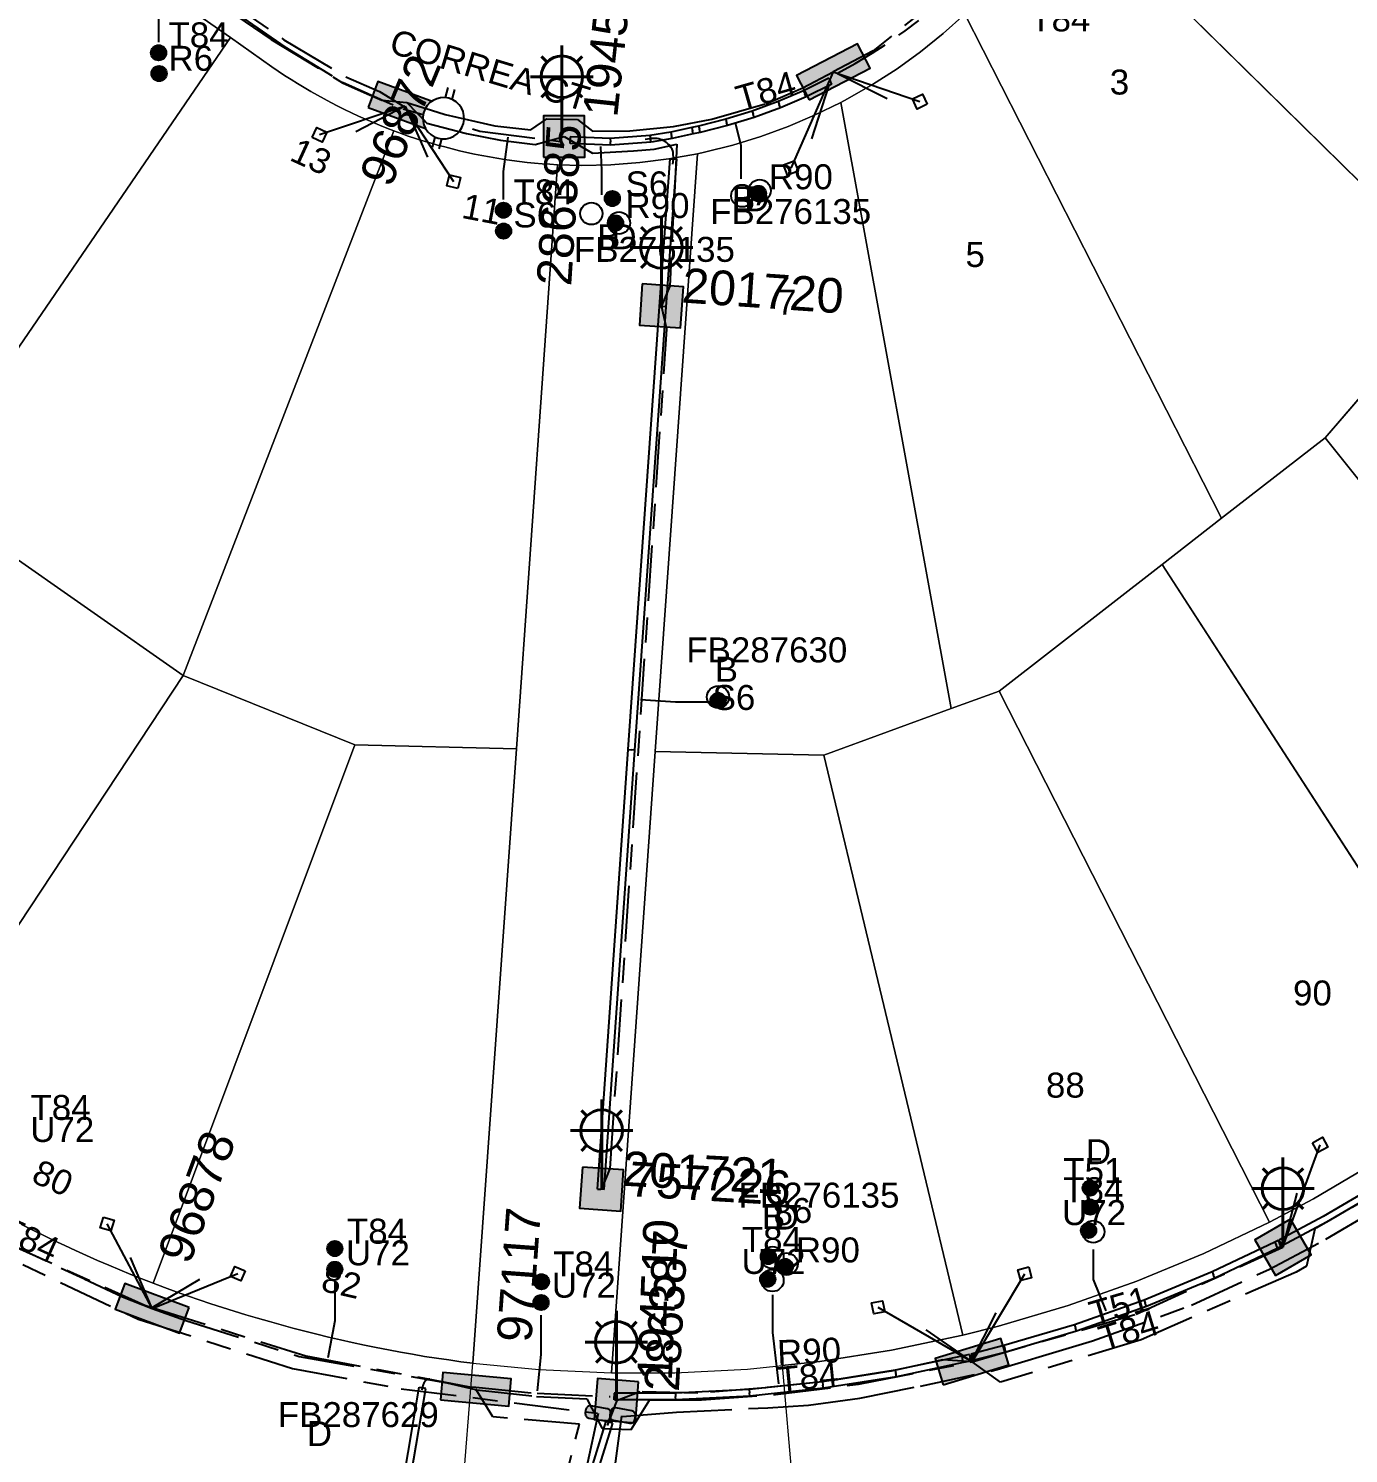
# Model space of a CAD drawing. Header units: metres. Extents: x 282960 to 285195, y 6134329 to 6136665.
# Drawn here: x 283462.8 to 283558, y 6135708.7 to 6135811.4 of the extents above; entities that cross this region are included whole.
import ezdxf
from ezdxf.enums import TextEntityAlignment as Align

# ---------------------------------------------------------------- set-up
doc = ezdxf.new("R2010")
doc.units = ezdxf.units.M
doc.linetypes.add('Cable Exist UG', pattern=[8.2, 4, -1.2, 1.8, -1.2])
doc.layers.get('0').update_dxf_attribs({"color": 6})
doc.layers.add('Cadastre Land Parcels_SP_EXT', color=9, linetype='Continuous', lineweight=5)
doc.layers.add('Cadastre Roads_SP_EXT', color=9, linetype='Continuous', lineweight=5)
for name, color, linetype in [('Duct_SP_EXT', 7, 'Continuous'), ('Equip_HV_EXT', 7, 'Continuous'), ('Equip_LV_EXT', 7, 'Continuous'), ('Equip_SP_SL_EXT', 7, 'Continuous'), ('Mains_HV_EXT', 7, 'Continuous'), ('Mains_LV_EXT', 7, 'Continuous'), ('Mains_LV_SL_EXT', 7, 'Continuous'), ('Mains_SL_EXT', 7, 'Continuous'), ('Services_SP_EXT', 7, 'Continuous'), ('SupportsUG_SP_LV_EXT', 7, 'Continuous'), ('SupportsUG_SP_LV_SL_EXT', 7, 'Continuous'), ('Trench_SP_EXT', 7, 'Continuous')]:
    doc.layers.add(name, color=color, linetype=linetype)
doc.styles.add('COLUMN_LABEL', font='arial.ttf')
doc.styles.add('iecARIAL', font='arial.ttf', dxfattribs={"height": 2})
doc.styles.add('POLE_LABEL', font='arial.ttf')
doc.styles.get("Standard").update_dxf_attribs({"font": 'arial.ttf'})

# ---------------------------------------------------------------- blocks, each defined once
blk = doc.blocks.new('COLUMN_EXT')
blk.add_hatch(color=256).paths.add_polyline_path([(-1.49, 1.48), (-1.49, -1.49), (1.48, -1.49), (1.48, 1.48)])
blk.add_lwpolyline([(-1.49, -1.49), (1.48, -1.49), (1.48, 1.48), (-1.49, 1.48)], close=True)
for tag, height, style, flags, p in [('ASSET_NUM', 2.5, 'COLUMN_LABEL', 8, (2, 2)), ('STRUCTURE_PLANT_NUMBER', 0.2, 'POLE_LABEL', 9, (1.81, 0.03)), ('STREET_CODE', 0.2, 'COLUMN_LABEL', 9, (1.81, -0.2))]:
    blk.add_attdef(tag, text='', height=height, dxfattribs=dict(style=style, flags=flags)).set_placement(p, align=Align.MIDDLE_LEFT)
at = {"flags": 9}
for tag, p in [('COLUMN_TYPE', (1.81, -0.4)), ('OWNED_BY', (1.81, -0.6)), ('STATE', (1.81, -0.8)), ('USAGE', (1.81, -1)), ('STREETNAME', (1.81, -1.6)), ('SUBURB', (1.81, -1.8)), ('LEGEND', (1.81, -1.2)), ('LOCATION', (1.81, -1.4)), ('NOTES', (1.81, -2))]:
    blk.add_attdef(tag, text='', height=0.2, dxfattribs=at).set_placement(p, align=Align.MIDDLE_LEFT)
at = {"flags": 1}
blk.add_attdef('Z', (1.81, -2.35), '', height=0.2, dxfattribs=at)
blk = doc.blocks.new('PILLAR_EXT')
blk.add_hatch(color=256).paths.add_polyline_path([(-2.475, 0.99), (-2.475, -0.99), (2.475, -0.99), (2.475, 0.99)])
blk.add_lwpolyline([(-2.475, -0.99), (2.475, -0.99), (2.475, 0.99), (-2.475, 0.99)], close=True)
at = {"style": 'iecARIAL', "flags": 8}
blk.add_attdef('ASSET_NUM', (1.5, 3.5), '', height=2.5, dxfattribs=at)
for tag, p, flags in [('OWNED_BY', (0, -0.2), 9), ('STATE', (0, -0.4), 9), ('SUPPORT_TYPE', (0, -0.6), 9), ('USAGE', (0, -0.8), 9), ('LEGEND', (0, -1), 9), ('LOCATION', (0, -1.2), 9), ('STREETNAME', (0, -1.8), 9), ('SUBURB', (0, -2), 1), ('NOTES', (0, -1.4), 9), ('PARENT', (0, -1.6), 9)]:
    blk.add_attdef(tag, p, '', height=0.2, dxfattribs=dict(flags=flags))
blk = doc.blocks.new('DUCT_EXT')
blk.add_circle((0, 0.8), 0.8)
at = {"flags": 1}
blk.add_attdef('Z', (0, 0), '', height=0.2, dxfattribs=at)
at = {"flags": 9}
for tag, p in [('DUCT_CODE', (0, 0)), ('XSECT_TYPE', (0, -0.2)), ('STATE', (0, -0.6)), ('FB_REFERENCE', (0, -0.4)), ('NOTES', (0, -0.8))]:
    blk.add_attdef(tag, text='', height=0.2, dxfattribs=at).set_placement(p, align=Align.MIDDLE_LEFT)
blk = doc.blocks.new('SL_LANTERN_EXT')
at = {"lineweight": 40}
for p, q in [((0, 1.97), (0, 6.47)), ((-1.46, 5.68), (-1.06, 5.28)), ((1.46, 5.68), (1.06, 5.28)), ((-2.25, 4.22), (2.25, 4.22)), ((-1.46, 2.76), (-1.06, 3.16)), ((1.46, 2.76), (1.06, 3.16)), ((0, 0), (0, 2.72))]:
    blk.add_line(p, q, dxfattribs=at)
blk.add_circle((0, 4.22), 1.5, dxfattribs=at)
at = {"style": 'iecARIAL', "flags": 8}
blk.add_attdef('ASSET_NUM', (1.5, 1.5), '', height=2.5, dxfattribs=at)
for tag, p, height, flags in [('CONSTRUCTED_VOLTAGE', (0.98, -0.65), 0.2, 9), ('CONTROL_TYPE', (0.98, -0.85), 0.2, 9), ('LANTERN_PURPOSE', (0.98, -1.05), 0.2, 9), ('LNUMBER', (2.18, -3.25), 2.5, 8), ('OPERATING_VOLTAGE', (0.98, -1.65), 0.2, 9), ('ORIENTATION', (0.98, -1.85), 0.2, 9), ('OWNED_BY', (0.98, -2.05), 0.2, 9), ('STATE', (0.98, -2.25), 0.2, 9), ('LANTERN_TYPE', (0.98, -1.25), 0.2, 9), ('NO_PHASES', (0.98, -1.45), 0.2, 9), ('USAGE', (0.98, -2.45), 0.2, 9), ('CEXIST', (0.98, -2.65), 0.2, 9), ('CNEW', (0.98, -2.85), 0.2, 9), ('CNUMBER', (0.98, -3.05), 0.2, 9), ('CREMOVE', (0.98, -3.25), 0.2, 9), ('CREPLACE', (0.98, -3.45), 0.2, 9), ('LKINGHEIGHT', (0.98, -3.65), 0.2, 9), ('LBRACKET', (0.98, -3.85), 0.2, 9), ('LBRACKETVOCAB', (0.98, -4.05), 0.2, 9), ('LCATEGORY', (0.98, -4.25), 0.2, 9), ('LCHARGE1', (0.98, -4.45), 0.2, 9), ('LCHARGE1PERCENT', (0.98, -4.65), 0.2, 9), ('LCHARGE2', (0.98, -4.85), 0.2, 9), ('LCHARGE2PERCENT', (0.98, -5.05), 0.2, 9), ('LCHARGE3', (0.98, -5.25), 0.2, 9), ('LCHARGE3PERCENT', (0.98, -5.45), 0.2, 9), ('LEXIST', (0.98, -5.65), 0.2, 9), ('LLAMP', (0.98, -5.85), 0.2, 9), ('LLAMPVOCAB', (0.98, -6.05), 0.2, 9), ('LMAST', (0.98, -6.25), 0.2, 9), ('LMASTVOCAB', (0.98, -6.45), 0.2, 9), ('LNEW', (0.98, -6.65), 0.2, 9), ('LANTNUMBER', (0.98, -6.85), 0.2, 9), ('LOUTREACH', (0.98, -7.25), 0.2, 9), ('LOUTREACHVOCAB', (0.98, -7.45), 0.2, 9), ('LRATECODE', (0.98, -7.65), 0.2, 9), ('LREMOVE', (0.98, -7.85), 0.2, 9), ('LREPLACE', (0.98, -8.05), 0.2, 9), ('LTYPE', (0.98, -8.25), 0.2, 9), ('STREETNAME', (0.98, -9.25), 0.2, 9), ('LTYPEVOCAB', (0.98, -8.45), 0.2, 9), ('LEGEND', (0.98, -8.65), 0.2, 9), ('LOCATION', (0.98, -8.85), 0.2, 9), ('NOTES', (0.98, -9.05), 0.2, 9), ('SUBURB', (0.98, -9.45), 0.2, 1)]:
    blk.add_attdef(tag, p, '', height=height, dxfattribs=dict(flags=flags))
blk = doc.blocks.new('CCP_EXT')
at = {"flags": 9}
for tag, p in [('STATE', (0, -1.8)), ('USAGE', (0, -1.2)), ('LEGEND', (0, -1.4)), ('LIFE_SUPPORT', (0, -1.6)), ('NOTES', (0, -2))]:
    blk.add_attdef(tag, text='', height=0.2, dxfattribs=at).set_placement(p, align=Align.MIDDLE_LEFT)
blk.add_wipeout([(0, 0.57), (0.57, 0), (0, -0.57), (-0.57, 0)])
blk.add_lwpolyline([(-0.57, 0), (0, 0.57), (0.57, 0), (0, -0.57), (-0.57, 0)])
at = {"flags": 1}
blk.add_attdef('Z', (0, 0), '', height=0.2, dxfattribs=at)
at = {"flags": 9}
for tag, p in [('CCP_TYPE', (0, 0)), ('CONSTRUCTED_VOLTAGE', (0, -0.2)), ('OPERATING_VOLTAGE', (0, -0.6)), ('ORIENTATION', (0, -0.8)), ('OWNED_BY', (0, -1)), ('NO_PHASES', (0, -0.4))]:
    blk.add_attdef(tag, text='', height=0.2, dxfattribs=at).set_placement(p, align=Align.MIDDLE_LEFT)
blk = doc.blocks.new('HV_STJ_EXT')
h = blk.add_hatch(color=256)
edge = h.paths.add_edge_path()
edge.add_ellipse((-0.59, 0.13), major_axis=(0.226, 0.226), ratio=1, start_angle=45, end_angle=135)
edge.add_line((-0.91, 0.13), (-0.91, -0.13))
edge.add_ellipse((-0.59, -0.13), major_axis=(0.226, 0.226), ratio=1, start_angle=135, end_angle=225)
edge.add_line((-0.59, -0.45), (0.59, -0.45))
edge.add_ellipse((0.59, -0.13), major_axis=(-0.226, 0.226), ratio=1, start_angle=135, end_angle=225)
edge.add_line((0.91, -0.13), (0.91, 0.13))
edge.add_ellipse((0.59, 0.13), major_axis=(-0.226, 0.226), ratio=1, start_angle=225, end_angle=315)
edge.add_line((0.59, 0.45), (-0.59, 0.45))
blk.add_lwpolyline([(-0.91, 0.13), (-0.91, -0.13, 0.414214), (-0.59, -0.45), (0.59, -0.45, 0.414214), (0.91, -0.13), (0.91, 0.13, 0.414214), (0.59, 0.45), (-0.59, 0.45, 0.414214)], format="xyb", close=True)
for tag, flags, p in [('ORIENTATION', 9, (1.5, 0)), ('Z', 1, (1.5, -0.8)), ('USAGE', 9, (1.5, -0.2)), ('LEGEND', 9, (1.5, -0.4)), ('NOTES', 9, (1.5, -0.6))]:
    blk.add_attdef(tag, text='', height=0.2, dxfattribs=dict(flags=flags)).set_placement(p, align=Align.MIDDLE_LEFT)
blk = doc.blocks.new('LV_UG_LINKS_OPEN_EXT')
for p, q in [((-0.25, 1.47), (-0.25, 2.22)), ((0.25, 1.47), (0.25, 2.22)), ((-0.25, -1.47), (-0.25, -2.22)), ((0.25, -1.47), (0.25, -2.22))]:
    blk.add_line(p, q)
at = {"flags": 9}
for tag, p in [('ACTUAL_STATUS', (0, 0)), ('CONSTRUCTED_VOLTAGE', (0, -0.2)), ('OPERATING_VOLTAGE', (0, -0.6)), ('ORIENTATION', (0, -0.8)), ('STATE', (0, -1)), ('NO_PHASES', (0, -0.4)), ('SWITCH_TYPE', (0, -1.2)), ('USAGE', (0, -1.4)), ('NOTES', (0, -1.6))]:
    blk.add_attdef(tag, text='', height=0.2, dxfattribs=at).set_placement(p, align=Align.MIDDLE_LEFT)
at = {"flags": 1}
blk.add_attdef('Z', (0, 0), '', height=0.2, dxfattribs=at)
blk.add_wipeout([(-0.25, 1.47), (-0.43, 1.43), (-0.61, 1.36), (-0.77, 1.28), (-0.93, 1.17), (-1.07, 1.05), (-1.19, 0.9), (-1.29, 0.75), (-1.38, 0.58), (-1.44, 0.4), (-1.48, 0.22), (-1.49, 0.03), (-1.49, -0.16), (-1.45, -0.34), (-1.4, -0.52), (-1.32, -0.69), (-1.23, -0.85), (-1.11, -1), (-0.98, -1.13), (-0.83, -1.24), (-0.66, -1.34), (-0.49, -1.41), (-0.31, -1.46), (-0.13, -1.49), (0.06, -1.49), (0.25, -1.47), (0.43, -1.43), (0.61, -1.36), (0.77, -1.28), (0.93, -1.17), (1.07, -1.05), (1.19, -0.9), (1.29, -0.75), (1.38, -0.58), (1.44, -0.4), (1.48, -0.22), (1.49, -0.03), (1.49, 0.16), (1.45, 0.34), (1.4, 0.52), (1.32, 0.69), (1.23, 0.85), (1.11, 1), (0.98, 1.13), (0.83, 1.24), (0.66, 1.34), (0.49, 1.41), (0.31, 1.46), (0.13, 1.49), (-0.06, 1.49)])
blk.add_lwpolyline([(0, -1.49, 1), (0, 1.49, 1)], format="xyb", close=True)
blk = doc.blocks.new('CABLE_LARGE_EXT')
h = blk.add_hatch(color=256)
edge = h.paths.add_edge_path()
edge.add_arc((0, 0.55), 0.55, 0, 360)
blk.add_circle((0, 0.55), 0.55)
at = {"flags": 1}
blk.add_attdef('Z', (0, 0), '', height=0.2, dxfattribs=at)
at = {"flags": 9}
for tag, p in [('COND_CODE', (0, 0)), ('STATE', (0, -0.4)), ('XSECT_SIZE', (0, -0.6)), ('FB_REFERENCE', (0, -0.2)), ('NOTES', (0, -0.8))]:
    blk.add_attdef(tag, text='', height=0.2, dxfattribs=at).set_placement(p, align=Align.MIDDLE_LEFT)

msp = doc.modelspace()

# ---------------------------------------------------------------- linework, layer by layer
at = {"layer": 'Cadastre Land Parcels_SP_EXT', "linetype": 'Continuous'}
for p, q in [((283537.42, 6135821.41), (283566.03, 6135793.27)), ((283566.03, 6135793.27), (283556.29, 6135781.95)), ((283556.29, 6135781.95), (283548.83, 6135776.15)), ((283582.84, 6135748.71), (283556.29, 6135781.95)), ((283556.29, 6135781.95), (283582.84, 6135748.71)), ((283548.83, 6135776.15), (283544.54, 6135772.81)), ((283544.54, 6135772.81), (283568.53, 6135735.77))]:
    msp.add_line(p, q, dxfattribs=at)
for points in [[(283566.03, 6135793.27), (283537.42, 6135821.41), (283536.32, 6135819.63), (283535.12, 6135817.91), (283533.84, 6135816.25), (283532.47, 6135814.67), (283531.02, 6135813.16), (283530.33, 6135812.48), (283548.83, 6135776.15), (283556.29, 6135781.95), (283566.03, 6135793.27)], [(283477.39, 6135810.79), (283463.93, 6135820.19), (283441.54, 6135787.47), (283447.06, 6135783.62), (283455.01, 6135778.07), (283477.39, 6135810.79)], [(283544.54, 6135772.81), (283548.83, 6135776.15), (283530.33, 6135812.48), (283528.77, 6135811.09), (283527.14, 6135809.77), (283525.44, 6135808.55), (283523.68, 6135807.41), (283521.86, 6135806.37), (283521.39, 6135806.12), (283529.35, 6135762.43), (283532.79, 6135763.68), (283544.54, 6135772.81)], [(283489.18, 6135804.07), (283488.66, 6135804.27), (283488.15, 6135804.47), (283487.64, 6135804.69), (283487.13, 6135804.91), (283486.62, 6135805.13), (283486.12, 6135805.37), (283485.62, 6135805.61), (283485.13, 6135805.85), (283484.64, 6135806.11), (283484.15, 6135806.37), (283483.67, 6135806.64), (283483.18, 6135806.91), (283482.71, 6135807.19), (283482.24, 6135807.48), (283481.77, 6135807.77), (283481.3, 6135808.07), (283480.84, 6135808.38), (283480.39, 6135808.69), (283477.39, 6135810.79), (283455.01, 6135778.07), (283460.65, 6135774.13), (283473.99, 6135764.82), (283489.18, 6135804.07)], [(283529.35, 6135762.43), (283521.39, 6135806.12), (283519.5, 6135805.2), (283517.58, 6135804.38), (283515.61, 6135803.66), (283513.61, 6135803.04), (283511.57, 6135802.54), (283511.05, 6135802.42), (283508.01, 6135759.33), (283520.16, 6135759.08), (283529.35, 6135762.43)], [(283500.96, 6135801.62), (283500.41, 6135801.66), (283499.87, 6135801.7), (283499.32, 6135801.74), (283498.77, 6135801.8), (283498.23, 6135801.86), (283497.68, 6135801.93), (283497.14, 6135802.01), (283496.6, 6135802.1), (283496.06, 6135802.19), (283495.52, 6135802.29), (283494.98, 6135802.4), (283494.44, 6135802.52), (283493.9, 6135802.64), (283493.37, 6135802.77), (283492.84, 6135802.91), (283492.31, 6135803.05), (283491.78, 6135803.2), (283491.26, 6135803.36), (283490.73, 6135803.53), (283490.21, 6135803.7), (283489.69, 6135803.88), (283489.18, 6135804.07), (283473.99, 6135764.82), (283486.36, 6135759.81), (283498, 6135759.54), (283500.96, 6135801.62)], [(283511.05, 6135802.42), (283508.99, 6135802.05), (283506.91, 6135801.78), (283504.82, 6135801.62), (283502.73, 6135801.58), (283500.96, 6135801.62), (283498, 6135759.54), (283494.87, 6135715.24), (283499.62, 6135714.78), (283504.85, 6135714.54), (283508.01, 6135759.33), (283511.05, 6135802.42)], [(283511.05, 6135802.42), (283508.99, 6135802.05), (283506.91, 6135801.78), (283504.82, 6135801.62), (283502.73, 6135801.58), (283500.96, 6135801.62), (283498, 6135759.54), (283494.87, 6135715.24), (283499.62, 6135714.78), (283504.85, 6135714.54), (283508.01, 6135759.33), (283511.05, 6135802.42)], [(283511.05, 6135802.42), (283508.99, 6135802.05), (283506.91, 6135801.78), (283504.82, 6135801.62), (283502.73, 6135801.58), (283500.96, 6135801.62), (283498, 6135759.54), (283494.87, 6135715.24), (283499.62, 6135714.78), (283504.85, 6135714.54), (283508.01, 6135759.33), (283511.05, 6135802.42)], [(283473.99, 6135764.82), (283460.65, 6135774.13), (283438.04, 6135741.06), (283450.6, 6135732.29), (283451.25, 6135731.84), (283451.9, 6135731.4), (283473.99, 6135764.82)], [(283568.53, 6135735.77), (283544.54, 6135772.81), (283532.79, 6135763.68), (283552.28, 6135725.41), (283555.45, 6135727.1), (283559.96, 6135729.76), (283564.32, 6135732.65), (283568.53, 6135735.77)], [(283552.28, 6135725.41), (283532.79, 6135763.68), (283529.35, 6135762.43), (283520.16, 6135759.08), (283530.17, 6135717.26), (283532.75, 6135717.92), (283537.77, 6135719.4), (283542.71, 6135721.15), (283547.55, 6135723.16), (283552.28, 6135725.41)], [(283498, 6135759.54), (283486.36, 6135759.81), (283471.83, 6135721.02), (283472.65, 6135720.7), (283473.48, 6135720.4), (283474.31, 6135720.1), (283475.14, 6135719.82), (283475.98, 6135719.53), (283476.82, 6135719.26), (283477.66, 6135718.99), (283478.5, 6135718.73), (283479.35, 6135718.48), (283480.2, 6135718.24), (283481.05, 6135718), (283481.9, 6135717.77), (283482.75, 6135717.55), (283483.61, 6135717.33), (283484.46, 6135717.13), (283485.32, 6135716.93), (283486.18, 6135716.74), (283487.05, 6135716.55), (283487.91, 6135716.37), (283488.78, 6135716.21), (283489.64, 6135716.04), (283490.51, 6135715.89), (283491.38, 6135715.74), (283492.25, 6135715.61), (283493.13, 6135715.48), (283494, 6135715.35), (283494.87, 6135715.24), (283498, 6135759.54)], [(283520.16, 6135759.08), (283508.01, 6135759.33), (283504.85, 6135714.54), (283509.43, 6135714.55), (283514.66, 6135714.82), (283517.16, 6135715.08), (283519.87, 6135715.36), (283525.05, 6135716.18), (283530.17, 6135717.26), (283520.16, 6135759.08)]]:
    msp.add_lwpolyline(points, close=True, dxfattribs=at)
msp.add_lwpolyline([(283462.34, 6135725.25), (283463.11, 6135724.86), (283463.89, 6135724.47), (283464.67, 6135724.1), (283465.45, 6135723.73), (283466.24, 6135723.36), (283467.03, 6135723.01), (283467.82, 6135722.66), (283468.62, 6135722.32), (283469.42, 6135721.98), (283470.22, 6135721.65), (283471.02, 6135721.33), (283471.83, 6135721.02), (283486.36, 6135759.81), (283486.36, 6135759.81), (283473.99, 6135764.82), (283451.9, 6135731.4)], dxfattribs=at)
at = {"layer": 'Cadastre Roads_SP_EXT', "linetype": 'Continuous'}
for p, q in [((283559.96, 6135729.76), (283555.45, 6135727.1)), ((283555.45, 6135727.1), (283552.28, 6135725.41)), ((283552.28, 6135725.41), (283547.55, 6135723.16)), ((283547.55, 6135723.16), (283542.71, 6135721.15)), ((283542.71, 6135721.15), (283537.77, 6135719.4)), ((283537.77, 6135719.4), (283532.75, 6135717.92)), ((283532.75, 6135717.92), (283530.17, 6135717.26)), ((283530.17, 6135717.26), (283525.05, 6135716.18)), ((283525.05, 6135716.18), (283519.87, 6135715.36)), ((283519.87, 6135715.36), (283517.16, 6135715.08)), ((283517.16, 6135715.08), (283518.01, 6135705.1))]:
    msp.add_line(p, q, dxfattribs=at)
at = {"layer": 'Duct_SP_EXT'}
for p, q in [((283520.53, 6135807.86), (283518.7, 6135806.96)), ((283520.74, 6135807.43), (283518.9, 6135806.52)), ((283520.53, 6135807.86), (283520.64, 6135807.64)), ((283520.74, 6135807.43), (283520.64, 6135807.64)), ((283516.86, 6135806.18), (283514.99, 6135805.5)), ((283518.7, 6135806.96), (283516.86, 6135806.18)), ((283516.86, 6135806.18), (283516.95, 6135805.96)), ((283518.9, 6135806.52), (283517.04, 6135805.74)), ((283518.7, 6135806.96), (283518.8, 6135806.74)), ((283518.9, 6135806.52), (283518.8, 6135806.74)), ((283514.99, 6135805.5), (283513.09, 6135804.91)), ((283514.99, 6135805.5), (283515.07, 6135805.27)), ((283515.14, 6135805.04), (283515.07, 6135805.27)), ((283517.04, 6135805.74), (283515.14, 6135805.04)), ((283517.04, 6135805.74), (283516.95, 6135805.96)), ((283510.64, 6135804.32), (283509.14, 6135803.98)), ((283511.13, 6135804.42), (283510.64, 6135804.32)), ((283510.64, 6135804.32), (283510.64, 6135804.32)), ((283510.64, 6135804.32), (283510.69, 6135804.08)), ((283510.64, 6135804.32), (283510.69, 6135804.08)), ((283513.09, 6135804.91), (283511.13, 6135804.42)), ((283511.13, 6135804.42), (283511.19, 6135804.19)), ((283511.24, 6135803.96), (283511.19, 6135804.19)), ((283513.21, 6135804.45), (283511.24, 6135803.96)), ((283513.09, 6135804.91), (283513.15, 6135804.68)), ((283513.21, 6135804.45), (283513.15, 6135804.68)), ((283515.14, 6135805.04), (283513.21, 6135804.45)), ((283501.87, 6135803.17), (283501.88, 6135803.41)), ((283504.78, 6135803.05), (283501.87, 6135803.17)), ((283501.89, 6135803.65), (283501.88, 6135803.41)), ((283504.77, 6135803.53), (283501.89, 6135803.65)), ((283507.65, 6135803.74), (283504.77, 6135803.53)), ((283504.77, 6135803.53), (283504.78, 6135803.29)), ((283504.78, 6135803.05), (283504.78, 6135803.29)), ((283507.69, 6135803.26), (283504.78, 6135803.05)), ((283509.14, 6135803.98), (283507.63, 6135803.73)), ((283507.63, 6135803.73), (283507.67, 6135803.5)), ((283507.65, 6135803.74), (283507.67, 6135803.5)), ((283507.71, 6135803.26), (283507.67, 6135803.5)), ((283507.69, 6135803.26), (283507.67, 6135803.5)), ((283509.23, 6135803.51), (283507.71, 6135803.26)), ((283509.14, 6135803.98), (283509.19, 6135803.74)), ((283509.23, 6135803.51), (283509.19, 6135803.74)), ((283510.74, 6135803.85), (283509.23, 6135803.51)), ((283510.74, 6135803.85), (283510.69, 6135804.08)), ((283510.74, 6135803.85), (283510.69, 6135804.08)), ((283511.24, 6135803.96), (283510.74, 6135803.85)), ((283510.74, 6135803.85), (283510.74, 6135803.85)), ((283508.33, 6135791.42), (283509.08, 6135802.05)), ((283509.08, 6135802.05), (283509.32, 6135802.03)), ((283508.81, 6135791.39), (283509.56, 6135802.02)), ((283509.56, 6135802.02), (283509.32, 6135802.03)), ((283506.07, 6135759.47), (283508.33, 6135791.42)), ((283506.55, 6135759.43), (283508.81, 6135791.39)), ((283508.33, 6135791.42), (283508.57, 6135791.4)), ((283508.33, 6135791.42), (283508.57, 6135791.4)), ((283508.81, 6135791.39), (283508.57, 6135791.4)), ((283508.81, 6135791.39), (283508.57, 6135791.4)), ((283503.84, 6135727.8), (283506.07, 6135759.47)), ((283504.32, 6135727.77), (283506.55, 6135759.43)), ((283506.07, 6135759.47), (283506.31, 6135759.45)), ((283506.55, 6135759.43), (283506.31, 6135759.45)), ((283560.73, 6135728.52), (283556.16, 6135725.82)), ((283560.99, 6135728.11), (283556.4, 6135725.4)), ((283503.84, 6135727.8), (283504.08, 6135727.78)), ((283504.32, 6135727.77), (283504.08, 6135727.78)), ((283556.16, 6135725.82), (283552.96, 6135724.12)), ((283556.4, 6135725.4), (283553.19, 6135723.7)), ((283552.91, 6135724.09), (283552.66, 6135723.98)), ((283552.91, 6135724.09), (283553.01, 6135723.88)), ((283552.66, 6135723.98), (283548.15, 6135721.82)), ((283552.87, 6135723.54), (283548.34, 6135721.38)), ((283552.66, 6135723.98), (283552.77, 6135723.76)), ((283552.87, 6135723.54), (283552.77, 6135723.76)), ((283553.12, 6135723.66), (283552.87, 6135723.54)), ((283553.12, 6135723.66), (283553.01, 6135723.88)), ((283548.15, 6135721.82), (283543.24, 6135719.79)), ((283548.34, 6135721.38), (283543.41, 6135719.34)), ((283548.15, 6135721.82), (283548.24, 6135721.6)), ((283548.34, 6135721.38), (283548.24, 6135721.6)), ((283543.24, 6135719.79), (283538.23, 6135718.02)), ((283543.41, 6135719.34), (283538.37, 6135717.56)), ((283543.24, 6135719.79), (283543.32, 6135719.57)), ((283543.41, 6135719.34), (283543.32, 6135719.57)), ((283538.23, 6135718.02), (283533.14, 6135716.51)), ((283538.23, 6135718.02), (283538.3, 6135717.79)), ((283538.37, 6135717.56), (283533.27, 6135716.05)), ((283538.37, 6135717.56), (283538.3, 6135717.79)), ((283530.66, 6135715.87), (283530.1, 6135715.76)), ((283530.66, 6135715.87), (283530.71, 6135715.64)), ((283530.86, 6135715.93), (283530.76, 6135715.9)), ((283530.76, 6135715.9), (283530.81, 6135715.67)), ((283533.14, 6135716.51), (283530.86, 6135715.93)), ((283530.86, 6135715.93), (283530.92, 6135715.7)), ((283533.27, 6135716.05), (283530.97, 6135715.47)), ((283533.14, 6135716.51), (283533.2, 6135716.28)), ((283533.27, 6135716.05), (283533.2, 6135716.28)), ((283525.31, 6135714.74), (283520.06, 6135713.91)), ((283530.1, 6135715.76), (283525.31, 6135714.74)), ((283525.31, 6135714.74), (283525.36, 6135714.5)), ((283530.2, 6135715.29), (283525.4, 6135714.27)), ((283530.1, 6135715.76), (283530.15, 6135715.52)), ((283530.2, 6135715.29), (283530.15, 6135715.52)), ((283530.76, 6135715.4), (283530.2, 6135715.29)), ((283530.76, 6135715.4), (283530.71, 6135715.64)), ((283530.87, 6135715.44), (283530.81, 6135715.67)), ((283530.97, 6135715.47), (283530.87, 6135715.44)), ((283530.97, 6135715.47), (283530.92, 6135715.7)), ((283520.06, 6135713.91), (283514.78, 6135713.36)), ((283520.06, 6135713.91), (283520.1, 6135713.67)), ((283525.4, 6135714.27), (283520.13, 6135713.44)), ((283525.4, 6135714.27), (283525.36, 6135714.5)), ((283488.44, 6135698.5), (283491, 6135713.51)), ((283488.92, 6135698.42), (283491.47, 6135713.43)), ((283491, 6135713.51), (283491.23, 6135713.47)), ((283491.47, 6135713.43), (283491.23, 6135713.47)), ((283509.47, 6135713.09), (283505.06, 6135713.08)), ((283505.06, 6135713.08), (283505.06, 6135712.84)), ((283505.06, 6135712.6), (283505.06, 6135712.84)), ((283514.78, 6135713.36), (283509.47, 6135713.09)), ((283509.47, 6135713.09), (283509.48, 6135712.85)), ((283509.49, 6135712.61), (283509.48, 6135712.85)), ((283514.82, 6135712.88), (283509.49, 6135712.61)), ((283514.78, 6135713.36), (283514.8, 6135713.12)), ((283514.82, 6135712.88), (283514.8, 6135713.12)), ((283520.13, 6135713.44), (283514.82, 6135712.88)), ((283520.13, 6135713.44), (283520.1, 6135713.67)), ((283509.49, 6135712.61), (283505.06, 6135712.6)), ((283504.46, 6135711.07), (283498.37, 6135691.59)), ((283504.92, 6135710.92), (283498.85, 6135691.52)), ((283504.46, 6135711.07), (283504.69, 6135710.99)), ((283504.92, 6135710.92), (283504.69, 6135710.99))]:
    msp.add_line(p, q, dxfattribs=at)
at = {"layer": 'Duct_SP_EXT', "linetype": 'Continuous'}
msp.add_line((283553.19, 6135723.7), (283552.96, 6135724.12), dxfattribs=at)
at = {"layer": 'Duct_SP_EXT'}
for points in [[(283472.24, 6135810.46), (283472.24, 6135812.61), (283473.95, 6135815.06)], [(283514.2, 6135800.61), (283514.2, 6135803.02), (283513.84, 6135804.43), (283513.81, 6135804.57)], [(283497.08, 6135799.13), (283497.08, 6135801.14), (283497.41, 6135803.61)], [(283504.16, 6135799.45), (283504.16, 6135801.22), (283504.09, 6135802.95)], [(283511.94, 6135762.9), (283509.48, 6135762.9), (283506.96, 6135763.07)], [(283539.58, 6135723.44), (283539.58, 6135721.27), (283540.49, 6135719.01)], [(283484.92, 6135721.09), (283484.92, 6135718.31), (283484.42, 6135715.64)], [(283516.47, 6135720.17), (283516.47, 6135717.46), (283516.9, 6135713.77)], [(283499.76, 6135718.71), (283499.76, 6135715.88), (283499.5, 6135713.26)]]:
    msp.add_lwpolyline(points, dxfattribs=at)
at = {"layer": 'Mains_HV_EXT', "linetype": 'Cable Exist UG'}
for p, q in [((283556.34, 6135724.18), (283563.36, 6135728.32)), ((283552.29, 6135722.03), (283556.34, 6135724.18)), ((283546.65, 6135719.42), (283552.29, 6135722.03)), ((283539.53, 6135716.85), (283546.65, 6135719.42)), ((283536.17, 6135715.85), (283539.53, 6135716.85)), ((283532.66, 6135714.78), (283536.17, 6135715.85)), ((283527.12, 6135713.6), (283532.66, 6135714.78)), ((283519.06, 6135712.23), (283522.76, 6135712.73)), ((283522.76, 6135712.73), (283527.12, 6135713.6)), ((283505.65, 6135711.4), (283509.54, 6135711.72)), ((283509.54, 6135711.72), (283516.13, 6135712.04)), ((283516.13, 6135712.04), (283519.06, 6135712.23))]:
    msp.add_line(p, q, dxfattribs=at)
for points in [[(283505.59, 6135711.45), (283503.89, 6135699.08), (283503.29, 6135671.89), (283511.5, 6135672.08), (283507.72, 6135631.07), (283489.47, 6135632.75), (283481.14, 6135633.69), (283473.01, 6135635.16), (283459.37, 6135638.65), (283447.21, 6135642.51), (283436.24, 6135647.08), (283427.1, 6135651.36), (283416.6, 6135657.02), (283408.3, 6135662.41), (283412.72, 6135668.73), (283414.3, 6135668.41)], [(283503.89, 6135711.63), (283500.88, 6135697.52), (283500.48, 6135669.22), (283509.19, 6135669.24), (283505.88, 6135633.25), (283489.43, 6135634.67), (283481.69, 6135635.62), (283473.04, 6135637.21), (283460.77, 6135640.38), (283448.42, 6135644.48), (283437.99, 6135648.61), (283428, 6135653.15), (283418.07, 6135658.61), (283411.92, 6135662.56), (283415.1, 6135666.84), (283414.4, 6135668.27)]]:
    msp.add_lwpolyline(points, dxfattribs=at)
at = {"layer": 'Mains_LV_EXT', "linetype": 'Cable Exist UG'}
for p, q in [((283561.72, 6135728.46), (283555.54, 6135724.92)), ((283555.54, 6135724.92), (283554.94, 6135722.24)), ((283554.94, 6135722.24), (283554.21, 6135721.81)), ((283554.21, 6135721.81), (283543.04, 6135716.94)), ((283543.04, 6135716.94), (283532.9, 6135713.87)), ((283532.9, 6135713.87), (283530.85, 6135715.35))]:
    msp.add_line(p, q, dxfattribs=at)
for points in [[(283549, 6135835.74), (283546.63, 6135836.6), (283541.49, 6135833.35), (283536.65, 6135827.78), (283534.6, 6135824.31), (283535.03, 6135821.2), (283529.11, 6135814.15), (283523.72, 6135809.85), (283520.84, 6135808.33)], [(283464.91, 6135821.96), (283476.82, 6135813.71), (283481.25, 6135810.64), (283485.71, 6135807.97), (283488.14, 6135806.92), (283489.93, 6135805.81)], [(283471.76, 6135719.2), (283474.17, 6135718.32), (283482.36, 6135715.74), (283492.98, 6135713.83), (283495.05, 6135713.35)], [(283495.05, 6135713.35), (283495.13, 6135713.33), (283499.46, 6135712.85), (283503.08, 6135712.68), (283504.18, 6135710.55), (283506.28, 6135710.46), (283507.6, 6135712.58), (283511.34, 6135712.6), (283516.68, 6135712.99), (283522.67, 6135713.73), (283530.85, 6135715.35)], [(283473.34, 6135638.53), (283477.86, 6135637.53), (283482.99, 6135636.58), (283486.67, 6135636.09), (283488.04, 6135634.77), (283489.91, 6135634.68), (283491.44, 6135635.66), (283509.01, 6135634.35), (283512.13, 6135667.99), (283498.24, 6135668.16), (283498.57, 6135672.6), (283500.03, 6135673.94), (283500.15, 6135676.01), (283499.06, 6135677.96), (283498.95, 6135696.79), (283502.55, 6135710.84), (283496.31, 6135711.37), (283495.08, 6135713.37)]]:
    msp.add_lwpolyline(points, dxfattribs=at)
at = {"layer": 'Mains_LV_SL_EXT', "linetype": 'Cable Exist UG'}
msp.add_lwpolyline([(283530.85, 6135715.35), (283528.75, 6135715.49), (283525.02, 6135714.66), (283520.06, 6135713.9), (283515.98, 6135713.48), (283511.07, 6135713.08), (283506.93, 6135713.18), (283505.21, 6135712.54)], dxfattribs=at)
at = {"layer": 'Mains_SL_EXT', "linetype": 'Cable Exist UG'}
for points in [[(283464.91, 6135821.96), (283465.84, 6135820.72), (283477.18, 6135812.79), (283480.32, 6135810.66), (283485.47, 6135807.53), (283487.26, 6135806.75), (283488.3, 6135806.29), (283490.11, 6135806.12)], [(283501.45, 6135803.67), (283503.49, 6135802.47), (283506.45, 6135802.64), (283507.93, 6135802.76), (283509.56, 6135803.12), (283509.06, 6135792.88), (283508.46, 6135791.45)], [(283504.15, 6135727.79), (283504.76, 6135729.29), (283508.85, 6135789.78), (283508.46, 6135791.45)]]:
    msp.add_lwpolyline(points, dxfattribs=at)
at = {"layer": 'Trench_SP_EXT', "linetype": 'Cable Exist UG'}
for points in [[(283521.15, 6135808.22, 0.147315), (283537.23, 6135824.14)], [(283509.29, 6135801.67), (283509.32, 6135802.03), (283509.31, 6135802.5), (283509.31, 6135802.5, 0.380043), (283507.77, 6135803.51), (283507.77, 6135803.51), (283507.28, 6135803.45)], [(283491.21, 6135713.32), (283491.29, 6135713.67), (283491.29, 6135713.67, -0.378213), (283491.76, 6135714.09)]]:
    msp.add_lwpolyline(points, format="xyb", dxfattribs=at)
for points in [[(283464.67, 6135821.74), (283464.9, 6135821.58), (283478.36, 6135812.18), (283481.32, 6135810.12), (283485.47, 6135807.59), (283489.87, 6135805.62)], [(283519.3, 6135803.49), (283520.84, 6135808.33)], [(283524.73, 6135806.39), (283520.84, 6135808.33)], [(283489.99, 6135805.84), (283485.97, 6135803.75)], [(283489.84, 6135805.65), (283495.36, 6135804.06), (283501.18, 6135803.31)], [(283489.99, 6135805.84), (283491.78, 6135801.74)], [(283553.27, 6135723.63), (283554.39, 6135727.98)], [(283471.76, 6135719.2), (283469.95, 6135723.42)], [(283471.76, 6135719.26), (283475.43, 6135721.45)], [(283471.76, 6135719.26), (283482.82, 6135715.77), (283494.63, 6135713.55), (283495.09, 6135713.51)], [(283530.77, 6135715.32), (283532.79, 6135719.29)], [(283530.82, 6135715.38), (283527.03, 6135718.01)], [(283495.09, 6135713.51), (283499.49, 6135713.08), (283504.77, 6135712.84)], [(283504.57, 6135710.75), (283505.29, 6135712.62)]]:
    msp.add_lwpolyline(points, dxfattribs=at)

# ---------------------------------------------------------------- block references
at = {"layer": 'Duct_SP_EXT'}
for name, p in [('CABLE_LARGE_EXT', (283472.22, 6135809.15)), ('CABLE_LARGE_EXT', (283472.25, 6135807.65)), ('DUCT_EXT', (283514.28, 6135798.59)), ('DUCT_EXT', (283515.54, 6135798.96)), ('CABLE_LARGE_EXT', (283515.45, 6135799.02)), ('CABLE_LARGE_EXT', (283504.92, 6135798.64)), ('CABLE_LARGE_EXT', (283497.07, 6135797.8)), ('DUCT_EXT', (283503.41, 6135797.31)), ('CABLE_LARGE_EXT', (283497.08, 6135796.3)), ('DUCT_EXT', (283512.54, 6135762.47)), ('CABLE_LARGE_EXT', (283512.54, 6135762.47)), ('CABLE_LARGE_EXT', (283539.36, 6135727.32)), ('CABLE_LARGE_EXT', (283539.36, 6135725.95)), ('CABLE_LARGE_EXT', (283539.24, 6135724.26)), ('DUCT_EXT', (283539.58, 6135723.92)), ('CABLE_LARGE_EXT', (283484.92, 6135722.96)), ('CABLE_LARGE_EXT', (283516.16, 6135722.38)), ('DUCT_EXT', (283516.46, 6135722.06)), ('DUCT_EXT', (283517.48, 6135721.6)), ('CABLE_LARGE_EXT', (283484.92, 6135721.46)), ('DUCT_EXT', (283516.46, 6135720.41)), ('CABLE_LARGE_EXT', (283517.38, 6135721.67)), ('CABLE_LARGE_EXT', (283499.81, 6135720.57)), ('CABLE_LARGE_EXT', (283516.12, 6135720.75)), ('CABLE_LARGE_EXT', (283499.78, 6135719.07))]:
    msp.add_blockref(name, p, dxfattribs=at)
at = {"layer": 'Duct_SP_EXT', "rotation": 269.9651893452494}
for name in ['DUCT_EXT', 'CABLE_LARGE_EXT']:
    msp.add_blockref(name, (283504.6, 6135797.43), dxfattribs=at)
at = {"layer": 'Equip_HV_EXT', "rotation": 349.5794646864492}
for p in [(283503.89, 6135711.63), (283505.66, 6135711.47)]:
    msp.add_blockref('HV_STJ_EXT', p, dxfattribs=at)
at = {"layer": 'Equip_SP_SL_EXT'}
ref = msp.add_blockref('SL_LANTERN_EXT', (283501.28, 6135803.75), dxfattribs=at)
ref.add_attrib('ASSET_NUM', '194508', dxfattribs={"layer": '0', "height": 2.5, "rotation": 83.8829, "style": 'iecARIAL'}).set_placement((283502.78, 6135805.25), align=Align.TOP_LEFT)
ref = msp.add_blockref('SL_LANTERN_EXT', (283508.46, 6135791.45), dxfattribs=at)
ref.add_attrib('ASSET_NUM', '201720', dxfattribs={"layer": '0', "height": 2.5, "rotation": 356.0671, "style": 'iecARIAL'}).set_placement((283509.96, 6135792.95), align=Align.MIDDLE_LEFT)
ref = msp.add_blockref('SL_LANTERN_EXT', (283504.15, 6135727.79), dxfattribs=at)
ref.add_attrib('ASSET_NUM', '201721', dxfattribs={"layer": '0', "height": 2.5, "rotation": 357.0263, "style": 'iecARIAL'}).set_placement((283505.65, 6135729.29), align=Align.MIDDLE_LEFT)
msp.add_blockref('SL_LANTERN_EXT', (283553.25, 6135723.61), dxfattribs=at)
ref = msp.add_blockref('SL_LANTERN_EXT', (283505.21, 6135712.54), dxfattribs=at)
ref.add_attrib('ASSET_NUM', '194510', dxfattribs={"layer": '0', "height": 2.5, "rotation": 87.7245, "style": 'iecARIAL'}).set_placement((283506.71, 6135714.04), align=Align.TOP_LEFT)
at = {"layer": 'SupportsUG_SP_LV_EXT'}
for p, rotation in [((283520.84, 6135808.33), 27.54079727493318), ((283530.85, 6135715.35), 17.00361372060349)]:
    msp.add_blockref('PILLAR_EXT', p, dxfattribs=dict(at, rotation=rotation))
ref = msp.add_blockref('PILLAR_EXT', (283489.99, 6135805.84), dxfattribs=dict(at, rotation=339.7893381115315))
ref.add_attrib('ASSET_NUM', '96872', dxfattribs={"layer": '0', "height": 2.5, "rotation": 67.5431, "style": 'iecARIAL'}).set_placement((283491.49, 6135809.34), align=Align.MIDDLE_RIGHT)
ref = msp.add_blockref('PILLAR_EXT', (283471.76, 6135719.2), dxfattribs=dict(at, rotation=159.3255751378641))
ref.add_attrib('ASSET_NUM', '96878', dxfattribs={"layer": '0', "height": 2.5, "rotation": 69.5291, "style": 'iecARIAL'}).set_placement((283473.26, 6135722.7), align=Align.MIDDLE_LEFT)
ref = msp.add_blockref('PILLAR_EXT', (283495.08, 6135713.37), dxfattribs=dict(at, rotation=354.6447946628693))
ref.add_attrib('ASSET_NUM', '97117', dxfattribs={"layer": '0', "height": 2.5, "rotation": 85.8296, "style": 'iecARIAL'}).set_placement((283496.58, 6135716.87), align=Align.TOP_LEFT)
at = {"layer": 'SupportsUG_SP_LV_SL_EXT'}
ref = msp.add_blockref('COLUMN_EXT', (283501.45, 6135803.67), dxfattribs=dict(at, rotation=0.2558239844879748))
ref.add_attrib('ASSET_NUM', '286385', dxfattribs={"layer": '0', "height": 2.5, "rotation": 86.302, "style": 'COLUMN_LABEL'}).set_placement((283503.45, 6135804.42), align=Align.BOTTOM_RIGHT)
for p, rotation in [((283508.46, 6135791.45), 266.0875271799046), ((283553.25, 6135723.61), 30.05244759118505)]:
    msp.add_blockref('COLUMN_EXT', p, dxfattribs=dict(at, rotation=rotation))
ref = msp.add_blockref('COLUMN_EXT', (283504.15, 6135727.79), dxfattribs=dict(at, rotation=266.1476632453134))
ref.add_attrib('ASSET_NUM', '757226', dxfattribs={"layer": '0', "height": 2.5, "rotation": 356.5891, "style": 'COLUMN_LABEL'}).set_placement((283506.15, 6135728.54), align=Align.MIDDLE_LEFT)
ref = msp.add_blockref('COLUMN_EXT', (283505.21, 6135712.54), dxfattribs=dict(at, rotation=175.5839426028896))
ref.add_attrib('ASSET_NUM', '286387', dxfattribs={"layer": '0', "height": 2.5, "rotation": 86.7133, "style": 'COLUMN_LABEL'}).set_placement((283507.21, 6135713.29), align=Align.TOP_LEFT)

# ---------------------------------------------------------------- texts
at = {"layer": 'Cadastre Land Parcels_SP_EXT'}
for s, p in [('3', (283540.77, 6135806.69)), ('5', (283530.37, 6135794.26)), ('7', (283516.78, 6135790.82)), ('90', (283553.98, 6135741.03)), ('88', (283536.17, 6135734.39))]:
    msp.add_text(s, height=1.8, dxfattribs=at).set_placement(p)
for s, rotation, p in [('13', 335.3733, (283481.57, 6135801.99)), ('11', 349.1521, (283493.98, 6135797.81)), ('80', 335.5688, (283462.95, 6135728.36)), ('86', 6.15, (283516.6, 6135725.13)), ('82', 347.1886, (283483.84, 6135720.48))]:
    msp.add_text(s, height=1.8, rotation=rotation, dxfattribs=at).set_placement(p)
at = {"layer": 'Cadastre Roads_SP_EXT'}
msp.add_text('CORREA CT', height=1.8, rotation=343.2203, dxfattribs=at).set_placement((283488.74, 6135809.73))
at = {"layer": 'Duct_SP_EXT'}
for s, p in [('T84', (283535.04, 6135811.24)), ('T84', (283472.93, 6135810.09)), ('R6', (283472.93, 6135808.4)), ('S6', (283505.87, 6135799.35)), ('T84', (283497.79, 6135798.77)), ('B', (283513.54, 6135798.28)), ('D', (283514.41, 6135798.27)), ('R90', (283505.87, 6135797.79)), ('FB276135', (283511.97, 6135797.36)), ('S6', (283497.79, 6135797.11)), ('B', (283503.82, 6135795.53)), ('D', (283504.85, 6135795.54)), ('FB276135', (283502.15, 6135794.63)), ('FB287630', (283510.25, 6135765.76)), ('B', (283512.3, 6135764.36)), ('S6', (283512.15, 6135762.33)), ('T84', (283462.98, 6135732.78)), ('U72', (283462.97, 6135731.19)), ('D', (283539.05, 6135729.59)), ('T51', (283537.42, 6135728.23)), ('FB276135', (283514.01, 6135726.46)), ('T84', (283537.42, 6135726.85)), ('B', (283515.7, 6135724.91)), ('D', (283516.55, 6135724.88)), ('U72', (283537.33, 6135725.2)), ('T84', (283485.79, 6135723.86)), ('T84', (283514.25, 6135723.27)), ('U72', (283485.72, 6135722.3)), ('R90', (283518.15, 6135722.51)), ('T84', (283500.65, 6135721.5)), ('U72', (283514.23, 6135721.68)), ('U72', (283500.56, 6135719.97)), ('FB287629', (283480.81, 6135710.64)), ('D', (283482.9, 6135709.27))]:
    msp.add_text(s, height=1.8, dxfattribs=at).set_placement(p)
at = {"layer": 'Mains_LV_EXT'}
for s, rotation, p in [('T84', 15.9454, (283514.14, 6135805.5)), ('T84', 335.5982, (283460.57, 6135724.27)), ('T51', 16.3702, (283539.62, 6135717.89)), ('T84', 17.0466, (283540.32, 6135716.11)), ('T84', 5.6307, (283516.95, 6135713.17))]:
    msp.add_text(s, height=1.8, rotation=rotation, dxfattribs=at).set_placement(p)
at = {"layer": 'Mains_LV_SL_EXT'}
msp.add_text('R90', height=1.8, rotation=2.6589, dxfattribs=at).set_placement((283516.84, 6135715.1))

# ---------------------------------------------------------------- next in the draw order: block references
at = {"layer": 'Services_SP_EXT'}
for p, rotation in [((283527.08, 6135806.18), 160.1142093707558), ((283483.81, 6135803.78), 20.41769729015885), ((283517.78, 6135801.39), 65.97760100141387), ((283493.48, 6135800.41), 121.1098219228388), ((283555.93, 6135730.98), 343.5229645093932), ((283468.51, 6135725.28), 298.4251391304401), ((283477.93, 6135721.7), 202.1335591629394), ((283534.64, 6135721.69), 239.693228401293), ((283524.08, 6135719.27), 326.3099324925197)]:
    msp.add_blockref('CCP_EXT', p, dxfattribs=dict(at, rotation=rotation))

# ---------------------------------------------------------------- next in the draw order: linework, layer by layer
at = {"layer": 'Cadastre Roads_SP_EXT', "linetype": 'Continuous'}
for points in [[(283463.93, 6135820.19), (283477.39, 6135810.79), (283480.39, 6135808.69), (283480.84, 6135808.38), (283481.3, 6135808.07), (283481.77, 6135807.77), (283482.24, 6135807.48), (283482.71, 6135807.19), (283483.18, 6135806.91), (283483.67, 6135806.64), (283484.15, 6135806.37), (283484.64, 6135806.11), (283485.13, 6135805.85), (283485.62, 6135805.61), (283486.12, 6135805.37), (283486.62, 6135805.13), (283487.13, 6135804.91), (283487.64, 6135804.69), (283488.15, 6135804.47), (283488.66, 6135804.27), (283489.18, 6135804.07), (283489.69, 6135803.88), (283490.21, 6135803.7), (283490.73, 6135803.53), (283491.26, 6135803.36), (283491.78, 6135803.2), (283492.31, 6135803.05), (283492.84, 6135802.91), (283493.37, 6135802.77), (283493.9, 6135802.64), (283494.44, 6135802.52), (283494.98, 6135802.4), (283495.52, 6135802.29), (283496.06, 6135802.19), (283496.6, 6135802.1), (283497.14, 6135802.01), (283497.68, 6135801.93), (283498.23, 6135801.86), (283498.77, 6135801.8), (283499.32, 6135801.74), (283499.87, 6135801.7), (283500.41, 6135801.66), (283500.96, 6135801.62), (283502.73, 6135801.58), (283504.82, 6135801.62), (283506.91, 6135801.78), (283508.99, 6135802.05), (283511.05, 6135802.42), (283511.57, 6135802.54), (283513.61, 6135803.04), (283515.61, 6135803.66), (283517.58, 6135804.38), (283519.5, 6135805.2), (283521.39, 6135806.12), (283521.86, 6135806.37), (283523.68, 6135807.41), (283525.44, 6135808.55), (283527.14, 6135809.77), (283528.77, 6135811.09), (283530.33, 6135812.48)], [(283494.07, 6135705.26), (283494.87, 6135715.24), (283494, 6135715.35), (283493.13, 6135715.48), (283492.25, 6135715.61), (283491.38, 6135715.74), (283490.51, 6135715.89), (283489.64, 6135716.04), (283488.78, 6135716.21), (283487.91, 6135716.37), (283487.05, 6135716.55), (283486.18, 6135716.74), (283485.32, 6135716.93), (283484.46, 6135717.13), (283483.61, 6135717.33), (283482.75, 6135717.55), (283481.9, 6135717.77), (283481.05, 6135718), (283480.2, 6135718.24), (283479.35, 6135718.48), (283478.5, 6135718.73), (283477.66, 6135718.99), (283476.82, 6135719.26), (283475.98, 6135719.53), (283475.14, 6135719.82), (283474.31, 6135720.1), (283473.48, 6135720.4), (283472.65, 6135720.7), (283471.83, 6135721.02), (283471.02, 6135721.33), (283470.22, 6135721.65), (283469.42, 6135721.98), (283468.62, 6135722.32), (283467.82, 6135722.66), (283467.03, 6135723.01), (283466.24, 6135723.36), (283465.45, 6135723.73), (283464.67, 6135724.1), (283463.89, 6135724.47), (283463.11, 6135724.86), (283462.34, 6135725.25)]]:
    msp.add_lwpolyline(points, dxfattribs=at)
at = {"layer": 'Mains_LV_EXT', "linetype": 'Cable Exist UG'}
for points in [[(283436.95, 6135739.4), (283441.19, 6135736.5), (283446.44, 6135732.91), (283448.91, 6135731.22), (283449.34, 6135728.5), (283450.97, 6135727.46), (283453.41, 6135728.34), (283455.74, 6135726.9), (283458.64, 6135725.13), (283460.49, 6135724.31), (283466.85, 6135721.33), (283469.61, 6135720.03), (283471.76, 6135719.2)], [(283530.85, 6135715.35), (283542.66, 6135718.78), (283553.25, 6135723.61)]]:
    msp.add_lwpolyline(points, dxfattribs=at)
at = {"layer": 'Services_SP_EXT'}
for points in [[(283520.84, 6135808.33), (283517.78, 6135801.39)], [(283520.84, 6135808.33), (283527.08, 6135806.18)], [(283489.99, 6135805.84), (283483.81, 6135803.78)], [(283553.25, 6135723.61), (283555.93, 6135730.98)], [(283471.76, 6135719.2), (283468.51, 6135725.28)], [(283471.76, 6135719.2), (283477.93, 6135721.7)], [(283530.85, 6135715.35), (283534.64, 6135721.69)], [(283530.85, 6135715.35), (283524.08, 6135719.27)]]:
    msp.add_lwpolyline(points, dxfattribs=at)
at = {"layer": 'Trench_SP_EXT', "linetype": 'Cable Exist UG'}
msp.add_lwpolyline([(283451.14, 6135729.87), (283460.87, 6135724.09), (283471.22, 6135719.42), (283471.76, 6135719.26)], dxfattribs=at)

# ---------------------------------------------------------------- next in the draw order: texts
at = {"layer": 'Duct_SP_EXT'}
msp.add_text('R90', height=1.8, dxfattribs=at).set_placement((283516.2, 6135799.86))

# ---------------------------------------------------------------- next in the draw order: block references
at = {"layer": 'Equip_LV_EXT', "rotation": 344.9617424831708}
msp.add_blockref('LV_UG_LINKS_OPEN_EXT', (283492.75, 6135804.98), dxfattribs=at)

# ---------------------------------------------------------------- next in the draw order: linework, layer by layer
at = {"layer": 'Mains_HV_EXT', "linetype": 'Cable Exist UG'}
msp.add_lwpolyline([(283328.6, 6135813.88), (283351.54, 6135797.84), (283372.26, 6135783.44), (283385.68, 6135773.96), (283395.07, 6135767.41), (283403.95, 6135761.14), (283428.19, 6135744.22), (283450.34, 6135728.95), (283457.72, 6135724.57), (283470.74, 6135718.43), (283481.86, 6135714.86), (283489.7, 6135713.41), (283503.85, 6135711.64)], dxfattribs=at)
at = {"layer": 'Mains_LV_EXT', "linetype": 'Cable Exist UG'}
msp.add_lwpolyline([(283490.11, 6135806.12), (283492.87, 6135805.26), (283496.45, 6135804.44), (283499.05, 6135804.15), (283500.21, 6135804.93), (283502.41, 6135804.88), (283503.49, 6135804.05), (283506.18, 6135804.08), (283509.33, 6135804.38), (283512.1, 6135804.91), (283515.97, 6135806.03), (283518.64, 6135807.18), (283520.84, 6135808.33)], dxfattribs=at)
at = {"layer": 'Mains_SL_EXT', "linetype": 'Cable Exist UG'}
msp.add_lwpolyline([(283490.11, 6135806.12), (283491.56, 6135804.62), (283494.42, 6135803.89), (283496.87, 6135803.41), (283499.36, 6135803.1), (283501.45, 6135803.67)], dxfattribs=at)
at = {"layer": 'Services_SP_EXT'}
msp.add_lwpolyline([(283489.93, 6135805.81), (283493.48, 6135800.41)], dxfattribs=at)

doc.saveas('drawing.dxf')
